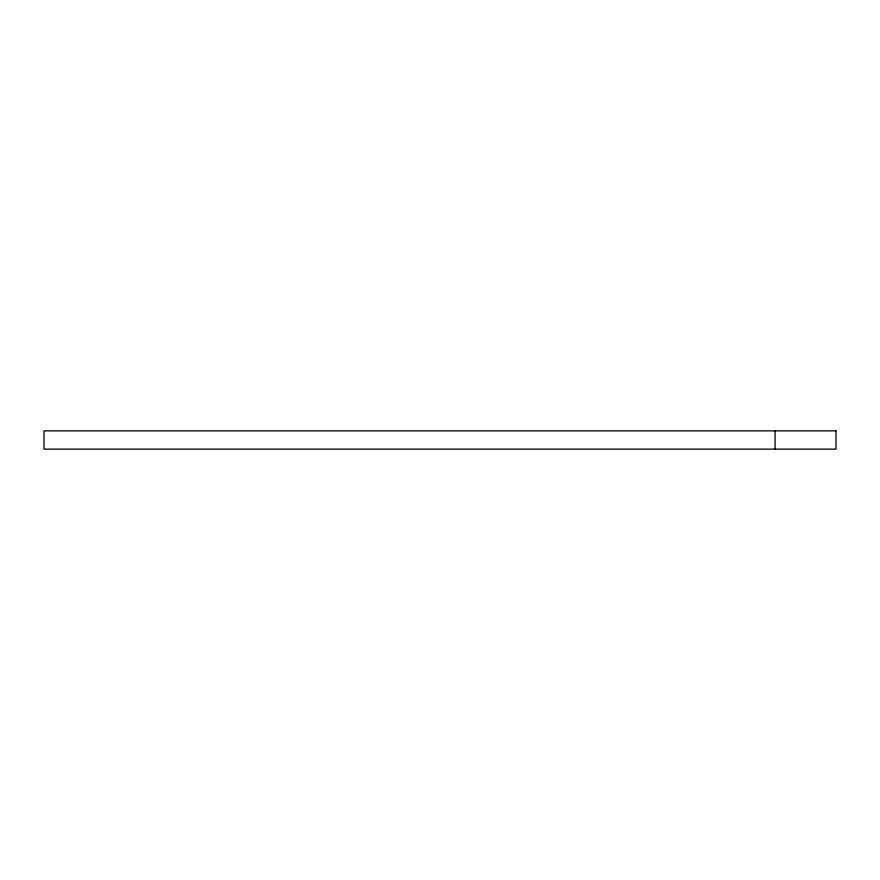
<?xml version="1.0" encoding="UTF-8"?>
<svg xmlns="http://www.w3.org/2000/svg" width="880" height="880" viewBox="0 0 880 880"><rect width="100%" height="100%" fill="white"/><g stroke="black" fill="none" stroke-linecap="round" stroke-linejoin="round"><path stroke-width="1.32" d="M775.082 430.859L775.082 449.141M836 430.859L44 430.859L44 449.141L836 449.141L836 430.859"/></g></svg>
